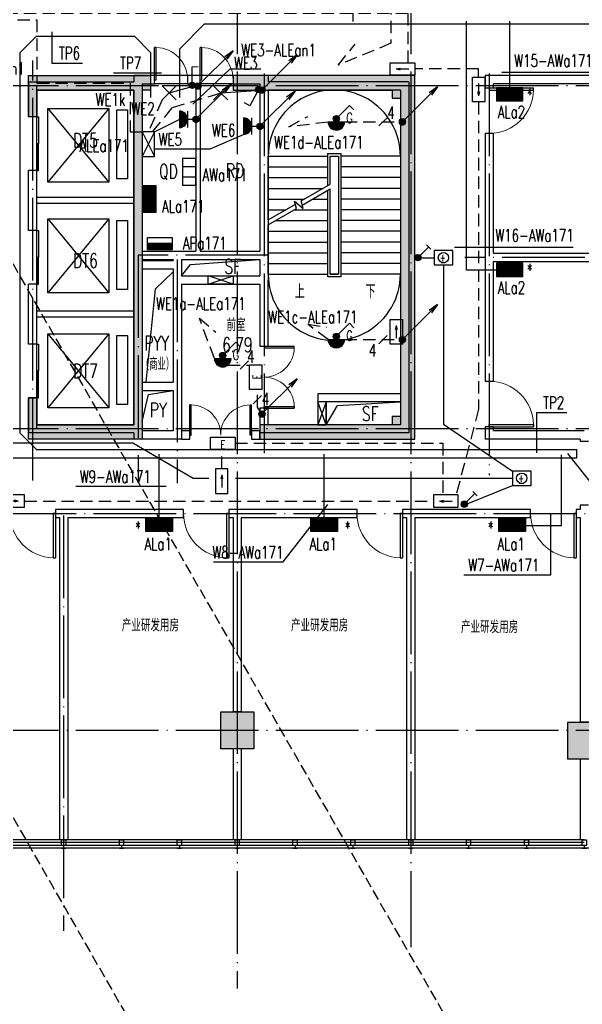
# Model space of a CAD drawing. Extents: x 1980812 to 2226895, y -554123 to 281606.
# Drawn here: x 2023102 to 2036719, y -189708 to -165875 of the extents above; entities that cross this region are included whole.
import ezdxf
from ezdxf.enums import TextEntityAlignment as Align

# ---------------------------------------------------------------- set-up
doc = ezdxf.new("R2010")
doc.units = 0
doc.header["$LTSCALE"] = 1000
doc.header["$MEASUREMENT"] = 0
for name, pattern in [('DASH', [0.35, 0.25, -0.1]), ('DOTE', [2.42, 2, -0.2, 0.02, -0.2]), ('DQXX', [4.5, 3, -1.5])]:
    doc.linetypes.add(name, pattern=pattern)
for name, color, linetype in [('$TD_AUDIT_GENERATED_(158)', 8, 'Continuous'), ('$TD_AUDIT_GENERATED_(1F3)', 7, 'Continuous'), ('$TD_AUDIT_GENERATED_(210)', 8, 'Continuous'), ('$TD_AUDIT_GENERATED_(2762)', 8, 'Continuous'), ('$TD_AUDIT_GENERATED_(276D)', 8, 'Continuous'), ('$TD_AUDIT_GENERATED_(356C)', 8, 'Continuous'), ('$TD_AUDIT_GENERATED_(FFA)', 8, 'Continuous'), ('1', 1, 'Continuous'), ('COLU', 8, 'Continuous'), ('COLU_HATCH', 8, 'Continuous'), ('CURTWALL', 8, 'Continuous'), ('DIM_SYMB', 8, 'Continuous'), ('dote', 8, 'DOTE'), ('DQ1', 1, 'Continuous'), ('DQ2', 2, 'Continuous'), ('DQ7', 7, 'Continuous'), ('DQK', 7, 'Continuous'), ('DQK1', 1, 'Continuous'), ('DQK7', 7, 'Continuous'), ('DQqj', 1, 'Continuous'), ('DQX', 2, 'DQXX'), ('PUB_TEXT', 8, 'Continuous'), ('STAIR', 8, 'Continuous'), ('WALL', 7, 'Continuous'), ('WINDOW', 8, 'Continuous')]:
    doc.layers.add(name, color=color, linetype=linetype)
doc.styles.add('_TCH_DIM', font='SIMPLEX', dxfattribs={"bigfont": 'GBCBIG'})
doc.styles.add('D8', font='txtw.shx', dxfattribs={"width": 0.7, "bigfont": 'hztxtw.shx'})
doc.styles.add('HZF', font='ROMANS2', dxfattribs={"width": 0.7, "bigfont": 'HZDF2'})
doc.styles.add('HZTXTW', font='txtw.shx', dxfattribs={"width": 0.6, "bigfont": 'hztxtw.shx'})

# ---------------------------------------------------------------- blocks, each defined once
blk = doc.blocks.new('$TD_AUDIT_GENERATED_(9F)')
at = {"layer": 'dote'}
for p, q in [((31700, 30469), (31700, -6248)), ((35900, 30469), (35900, -5250)), ((56413, 15600), (-8454, 15600)), ((54631, 11450), (37209, 11450)), ((56413, 7300), (-8454, 7300)), ((27500, 5200), (27500, -4850)), ((56413, 0), (-8454, 0)), ((56413, -2850), (-8454, -2850))]:
    blk.add_line(p, q, dxfattribs=at)
blk = doc.blocks.new('$DorLib2D$00000001')
for p, q in [((0.45, 0.975), (0.5, 0.975)), ((0.45, 0), (0.45, 0.975)), ((0.5, 0), (0.5, 0.975)), ((0.5, 0), (0.45, 0))]:
    blk.add_line(p, q)
at = {"lineweight": 13}
blk.add_arc((0.475, 0), 0.975, 91.4693, 180, dxfattribs=at)
blk = doc.blocks.new('A$C204647D6')
at = {"layer": 'CURTWALL'}
for p, q in [((27500, -25950), (23300, -25950)), ((31700, -25950), (27500, -25950)), ((35900, -25950), (31700, -25950)), ((40100, -25950), (35900, -25950)), ((27500, -26017), (23300, -26017)), ((27500, -26083), (23300, -26083)), ((27500, -26150), (23300, -26150)), ((31700, -26017), (27500, -26017)), ((31700, -26083), (27500, -26083)), ((31700, -26150), (27500, -26150)), ((35900, -26017), (31700, -26017)), ((35900, -26083), (31700, -26083)), ((35900, -26150), (31700, -26150)), ((40100, -26017), (35900, -26017)), ((40100, -26083), (35900, -26083)), ((40100, -26150), (35900, -26150))]:
    blk.add_line(p, q, dxfattribs=at)
at = {"layer": 'dote'}
for p, q in [((34500, -2100), (34500, -6145)), ((37800, -7400), (37800, -17120)), ((-5658, -18050), (41673, -18050))]:
    blk.add_line(p, q, dxfattribs=at)
at = {"layer": 'WALL'}
for p, q in [((37700, -7450), (37700, -7750)), ((46100, -7450), (37700, -7450)), ((37700, -7750), (37900, -7750)), ((37900, -7750), (37900, -7650)), ((46100, -7650), (37900, -7650)), ((37900, -8850), (37700, -8850)), ((37700, -8850), (37700, -11850)), ((37900, -11750), (37900, -8850)), ((37700, -11850), (37700, -14850)), ((37900, -11750), (48600, -11750)), ((37900, -11950), (48500, -11950)), ((37900, -14850), (37900, -11950)), ((37700, -14850), (37900, -14850)), ((37900, -15950), (37700, -15950)), ((37700, -15950), (37700, -16250)), ((37900, -16050), (37900, -15950)), ((40100, -16050), (37900, -16050)), ((40000, -16250), (37700, -16250)), ((40000, -16250), (40000, -16300)), ((40000, -16300), (40200, -16300)), ((40200, -17850), (40000, -17850)), ((40000, -17850), (40000, -17950)), ((27500, -17950), (27300, -17950)), ((27300, -17950), (27300, -18150)), ((30400, -17950), (27500, -17950)), ((30400, -18150), (30400, -17950)), ((31700, -17950), (31500, -17950)), ((31500, -17950), (31500, -18150)), ((34600, -17950), (31700, -17950)), ((34600, -18150), (34600, -17950)), ((35900, -17950), (35700, -17950)), ((35700, -17950), (35700, -18150)), ((38800, -17950), (35900, -17950)), ((38800, -18150), (38800, -17950)), ((40000, -17950), (39900, -17950)), ((39900, -17950), (39900, -18150)), ((27300, -18150), (27400, -18150)), ((27400, -18150), (27400, -25950)), ((27600, -18150), (27600, -25950)), ((27600, -18150), (30400, -18150)), ((31500, -18150), (31600, -18150)), ((31600, -18150), (31600, -22850)), ((31800, -18150), (31800, -22850)), ((31800, -18150), (34600, -18150)), ((35700, -18150), (35800, -18150)), ((35800, -18150), (35800, -25950)), ((36000, -18150), (38800, -18150)), ((36000, -18150), (36000, -25950)), ((39900, -18150), (40000, -18150)), ((40000, -18150), (40000, -23100)), ((31800, -22850), (31600, -22850)), ((40200, -23100), (40000, -23100)), ((31600, -23750), (31600, -25950)), ((31800, -23750), (31600, -23750)), ((31800, -23750), (31800, -25950)), ((40000, -24000), (40000, -25950)), ((40200, -24000), (40000, -24000))]:
    blk.add_line(p, q, dxfattribs=at)
at = {"layer": 'WINDOW'}
for p, xscale, yscale, zscale, rotation in [((37800, -8300), 1100, -1100, 1100, 90.00000000032266), ((37800, -15400), -1100, -1100, -1100, 90), ((26750, -18050), -1100, 1100, -1100, 180), ((30950, -18050), -1100, 1100, -1100, 180), ((35150, -18050), -1100, 1100, -1100, 180), ((39350, -18050), -1100, 1100, -1100, 180)]:
    blk.add_blockref('$DorLib2D$00000001', p, dxfattribs=dict(at, xscale=xscale, yscale=yscale, zscale=zscale, rotation=rotation))
blk = doc.blocks.new('A$C63E13691')
at = {"layer": 'WALL'}
for p, q in [((0, -650), (0, 100)), ((0, 100), (200, 100)), ((200, -650), (200, 100)), ((0, -650), (200, -650)), ((0, -3400), (0, -1950)), ((0, -1950), (200, -1950)), ((200, -3400), (200, -1950)), ((0, -3400), (200, -3400)), ((0, -6150), (0, -4700)), ((0, -4700), (200, -4700)), ((200, -6150), (200, -4700)), ((0, -6150), (200, -6150)), ((0, -8200), (0, -7450)), ((0, -7450), (200, -7450)), ((200, -8200), (200, -7450)), ((0, -8200), (200, -8200))]:
    blk.add_line(p, q, dxfattribs=at)
at = {"layer": 'WINDOW'}
for p, q in [((0, -1950), (0, -650)), ((0, -4700), (0, -3400)), ((0, -7450), (0, -6150))]:
    blk.add_line(p, q, dxfattribs=at)
for points in [[(-41, -1300), (0, -1300), (0, -650), (-41, -650)], [(-41, -1300), (0, -1300), (0, -1950), (-41, -1950)], [(-41, -4050), (0, -4050), (0, -3400), (-41, -3400)], [(-41, -4050), (0, -4050), (0, -4700), (-41, -4700)], [(-41, -6800), (0, -6800), (0, -6150), (-41, -6150)], [(-41, -6800), (0, -6800), (0, -7450), (-41, -7450)]]:
    blk.add_lwpolyline(points, close=True, dxfattribs=at)
blk = doc.blocks.new('A$C1FE24B19')
at = {"layer": '$TD_AUDIT_GENERATED_(1F3)', "style": 'D8', "width": 0.7}
for p in [(29600, -20754), (33695, -20754), (37809, -20796)]:
    blk.add_text('\\M+5B2FA\\M+5D2B5\\M+5D1D0\\M+5B7A2\\M+5D3C3\\M+5B7BF', height=300, rotation=0.0006, dxfattribs=at).set_placement(p, align=Align.MIDDLE_CENTER)
blk = doc.blocks.new('$TD_AUDIT_GENERATED_(2768)')
at = {"layer": '$TD_AUDIT_GENERATED_(276D)'}
blk.add_line((115028288, 22648046), (115028222, 22648046), dxfattribs=at)
for points in [[(115028222, 22648096), (115028225, 22648096), (115028225, 22647996), (115028222, 22647996)], [(115028288, 22648096), (115028422, 22648096), (115028422, 22647996), (115028288, 22647996)]]:
    blk.add_lwpolyline(points, close=True, dxfattribs=at)
blk = doc.blocks.new('$TD_AUDIT_GENERATED_(27E6)')
at = {"layer": 'WINDOW', "rotation": 90}
for p in [(22675546, -115054372), (22676946, -115054372), (22678346, -115054372), (22679746, -115054372), (22681146, -115054372), (22682546, -115054372), (22683946, -115054372), (22685346, -115054372), (22686746, -115054372), (22688146, -115054372)]:
    blk.add_blockref('$TD_AUDIT_GENERATED_(2768)', p, dxfattribs=at)
blk = doc.blocks.new('$TD_AUDIT_GENERATED_(3B77)')
at = {"layer": 'COLU_HATCH'}
h = blk.add_hatch(color=256, dxfattribs=at)
h.dxf.hatch_style = 1
h.paths.add_polyline_path([(26650, 15850), (26650, 14850), (26850, 14850), (26850, 15500), (29600, 15500), (29600, 15850)])
h = blk.add_hatch(color=256, dxfattribs=at)
h.dxf.hatch_style = 1
h.paths.add_polyline_path([(31600, 15500), (35450, 15500), (35450, 15300), (35650, 15300), (35650, 7600), (35450, 7600), (35450, 7400), (32250, 7400), (32250, 7050), (36000, 7050), (36000, 15850), (31600, 15850)])
h = blk.add_hatch(color=256, dxfattribs=at)
h.dxf.hatch_style = 1
h.paths.add_polyline_path([(29400, 15500), (29400, 7400), (29200, 7400), (29200, 15500)])
h = blk.add_hatch(color=256, dxfattribs=at)
h.dxf.hatch_style = 1
h.paths.add_polyline_path([(26650, 8050), (26850, 8050), (26850, 7400), (29400, 7400), (29400, 7050), (26650, 7050)])
h = blk.add_hatch(color=256, dxfattribs=at)
h.dxf.hatch_style = 1
h.paths.add_polyline_path([(31300, 450), (32100, 450), (32100, -450), (31300, -450)])
h = blk.add_hatch(color=256, dxfattribs=at)
h.dxf.hatch_style = 1
h.paths.add_polyline_path([(39700, 200), (40500, 200), (40500, -700), (39700, -700)])
at = {"layer": 'COLU'}
blk.add_line((35450, 15500), (35450, 15300), dxfattribs=at)
for points in [[(29600, 15850), (29600, 15500), (29400, 15500), (29400, 7400), (29400, 7400), (29400, 7050), (26650, 7050), (26650, 8050), (26850, 8050), (26850, 7400), (29200, 7400), (29200, 15500), (26850, 15500), (26850, 14850), (26650, 14850), (26650, 15850)], [(31600, 15500), (35450, 15500), (35450, 15300), (35650, 15300), (35650, 7600), (35450, 7600), (35450, 7400), (32250, 7400), (32250, 7050), (36000, 7050), (36000, 15850), (31600, 15850)], [(31300, 450), (32100, 450), (32100, -450), (31300, -450)], [(39700, 200), (40500, 200), (40500, -700), (39700, -700)]]:
    blk.add_lwpolyline(points, close=True, dxfattribs=at)
blk = doc.blocks.new('$DorLib2D$00000002')
for p, q in [((-0.5, 0), (-0.5, 0.4875)), ((-0.475, 0.4875), (-0.5, 0.4875)), ((-0.475, 0), (-0.475, 0.4875)), ((0.475, 0), (0.475, 0.4875)), ((0.475, 0.4875), (0.5, 0.4875)), ((0.5, 0), (0.5, 0.4875)), ((-0.5, 0), (-0.475, 0)), ((0.5, 0), (0.475, 0))]:
    blk.add_line(p, q)
at = {"lineweight": 13}
for centre, start, end in [((-0.4875, 0), 0, 88.53072), ((0.4875, 0), 91.46928, 180)]:
    blk.add_arc(centre, 0.4875, start, end, dxfattribs=at)
blk = doc.blocks.new('dd')
at = {"layer": 'DQK1', "color": 1}
for p, q in [((-200, 100), (200, 100)), ((-200, 92), (200, 92)), ((-196, 62), (196, 62)), ((-188, 32), (188, 32)), ((-174, 2), (174, 2)), ((-154, -28), (154, -28)), ((-122, -58), (122, -58)), ((-68, -88), (68, -88))]:
    blk.add_line(p, q, dxfattribs=at)
blk.add_arc((0, 100), 200, 180, 0, dxfattribs=at)
blk = doc.blocks.new('*X249')
at = {"color": 0}
for p, q in [((5320, 4140), (5510, 4140)), ((5335, 4170), (5495, 4170)), ((5371, 4200), (5459, 4200)), ((5315, 4110), (5515, 4110)), ((5320, 4080), (5510, 4080)), ((5335, 4050), (5495, 4050)), ((5372, 4020), (5459, 4020))]:
    blk.add_line(p, q, dxfattribs=at)
blk = doc.blocks.new('kg')
at = {"layer": 'DQK1'}
for p, q in [((53, 53), (318, 318)), ((318, 318), (424, 212))]:
    blk.add_line(p, q, dxfattribs=at)
blk.add_circle((0, 0), 75, dxfattribs=at)
at = {"layer": 'DQK1', "xscale": 0.75, "yscale": 0.75, "zscale": 0.75}
blk.add_blockref('*X249', (-4061, -3083), dxfattribs=at)
at = {"layer": 'DQK7', "style": 'D8', "width": 0.7}
blk.add_text('G', height=250, dxfattribs=at).set_placement((241, -107))
blk = doc.blocks.new('*X251')
at = {"color": 0}
for p, q in [((126, 2940), (274, 2940)), ((128, 2970), (272, 2970)), ((137, 2910), (263, 2910)), ((144, 3000), (256, 3000)), ((173, 2880), (227, 2880))]:
    blk.add_line(p, q, dxfattribs=at)
blk = doc.blocks.new('j')
at = {"layer": '1', "color": 7}
blk.add_line((850, 850), (850, 850), dxfattribs=at)
blk.add_line((850, 850), (850, 850), dxfattribs=at)
blk.add_line((850, 850), (850, 850), dxfattribs=at)
blk.add_line((850, 850), (850, 850), dxfattribs=at)
blk.add_line((850, 850), (850, 850), dxfattribs=at)
blk.add_line((850, 850), (850, 850), dxfattribs=at)
blk.add_line((850, 850), (850, 850), dxfattribs=at)
blk.add_line((850, 850), (850, 850), dxfattribs=at)
blk.add_line((850, 850), (850, 850), dxfattribs=at)
blk.add_line((850, 850), (850, 850), dxfattribs=at)
blk.add_line((850, 850), (850, 850), dxfattribs=at)
blk.add_line((850, 850), (850, 850), dxfattribs=at)
blk.add_line((850, 850), (850, 850), dxfattribs=at)
blk.add_line((850, 850), (850, 850), dxfattribs=at)
blk.add_line((850, 850), (850, 850), dxfattribs=at)
blk.add_line((850, 850), (850, 850), dxfattribs=at)
blk.add_line((850, 850), (850, 850), dxfattribs=at)
blk.add_line((850, 850), (850, 850), dxfattribs=at)
at = {"layer": 'DQK1'}
blk.add_circle((0, 0), 75, dxfattribs=at)
at = {"layer": 'DQK7'}
for p, q in [((0, 0), (850, 850)), ((850, 850), (647, 703)), ((850, 850), (703, 647))]:
    blk.add_line(p, q, dxfattribs=at)
at = {"layer": 'DQK1'}
blk.add_blockref('*X251', (-200, -2950), dxfattribs=at)
blk = doc.blocks.new('P')
at = {"layer": 'DQK7'}
blk.add_line((-100, -100), (100, 100), dxfattribs=at)
blk = doc.blocks.new('4')
at = {"layer": 'DQK7', "linetype": 'ByBlock', "style": 'D8', "width": 0.7}
blk.add_text('4', height=300, dxfattribs=at).set_placement((-100, -193))
blk = doc.blocks.new('dyz')
at = {"layer": 'DQK1'}
for p, q in [((-300, 0), (300, 0)), ((-300, -300), (-300, 0)), ((300, 0), (300, -300)), ((300, -300), (-300, -300))]:
    blk.add_line(p, q, dxfattribs=at)
at = {"layer": 'DQK7'}
for q in [(-58, -127), (-58, -127), (150, -150), (-58, -173), (-58, -173)]:
    blk.add_line((-150, -150), q, dxfattribs=at)
blk = doc.blocks.new('dyk')
at = {"layer": 'DQK1'}
for p, q in [((-300, 150), (300, 150)), ((-300, -150), (-300, 150)), ((300, 150), (300, -150)), ((300, -150), (-300, -150))]:
    blk.add_line(p, q, dxfattribs=at)
at = {"layer": 'DQK7', "style": 'D8', "width": 0.7}
blk.add_text('E', height=200, dxfattribs=at).set_placement((5, -31), align=Align.MIDDLE_CENTER)
blk = doc.blocks.new('DQZ')
at = {"layer": 'DQK1'}
for q in [(-170, 170), (-170, -170), (170, 170), (170, -170)]:
    blk.add_line((0, 0), q, dxfattribs=at)
at = {"layer": 'DQK1', "ltscale": 0.08}
blk.add_line((-170, -170), (170, -170), dxfattribs=at)
blk = doc.blocks.new('*X257')
at = {"color": 0}
for p, q in [((5320, 4140), (5510, 4140)), ((5335, 4170), (5495, 4170)), ((5371, 4200), (5459, 4200)), ((5315, 4110), (5515, 4110)), ((5320, 4080), (5510, 4080)), ((5335, 4050), (5495, 4050)), ((5372, 4020), (5459, 4020))]:
    blk.add_line(p, q, dxfattribs=at)
blk = doc.blocks.new('k1')
at = {"layer": 'DQK1'}
for p, q in [((53, 53), (318, 318)), ((318, 318), (424, 212))]:
    blk.add_line(p, q, dxfattribs=at)
blk.add_circle((0, 0), 75, dxfattribs=at)
at = {"layer": 'DQK1', "xscale": 0.75, "yscale": 0.75, "zscale": 0.75}
blk.add_blockref('*X257', (-4061, -3083), dxfattribs=at)
blk = doc.blocks.new('*X245')
at = {"color": 0}
for p, q in [((8700, 8370), (9500, 8370)), ((8700, 8340), (9500, 8340)), ((8700, 8310), (9500, 8310)), ((8700, 8280), (9500, 8280)), ((8700, 8250), (9500, 8250)), ((8700, 8220), (9500, 8220)), ((8700, 8190), (9500, 8190)), ((8700, 8160), (9500, 8160)), ((8700, 8130), (9500, 8130)), ((8700, 8100), (9500, 8100)), ((8700, 8070), (9500, 8070)), ((8700, 8040), (9500, 8040)), ((8700, 8010), (9500, 8010))]:
    blk.add_line(p, q, dxfattribs=at)
blk = doc.blocks.new('XM')
at = {"layer": '1'}
for p, q in [((320, 168), (-320, 168)), ((-320, 168), (-320, -152)), ((320, -152), (320, 168)), ((-320, -152), (320, -152))]:
    blk.add_line(p, q, dxfattribs=at)
at = {"layer": '1', "xscale": 0.8, "yscale": 0.8, "zscale": 0.8}
blk.add_blockref('*X245', (-7280, -6552), dxfattribs=at)
blk = doc.blocks.new('xl')
at = {"layer": 'DQK1'}
h = blk.add_hatch(dxfattribs=at)
h.set_pattern_fill('LINE', color=1, scale=8, style=0)
h.set_pattern_definition([(0, (-712.643, -443.37), (0, 25.4), [])])
h.paths.add_polyline_path([(300, -150), (300, 0), (-300, 0), (-300, -150)])
at = {"layer": 'DQK1', "color": 1}
for p, q in [((-300, 150), (300, 150)), ((-300, -150), (-300, 150)), ((300, 0), (-300, 0)), ((300, 150), (300, -150)), ((300, -150), (-300, -150))]:
    blk.add_line(p, q, dxfattribs=at)
blk = doc.blocks.new('xmj')
at = {"layer": 'DQK1', "color": 1}
for p, q in [((-300, 150), (300, -150)), ((-300, -150), (300, 150)), ((300, 150), (-300, 150)), ((-300, 150), (-300, -150)), ((300, -150), (300, 150)), ((-300, -150), (300, -150))]:
    blk.add_line(p, q, dxfattribs=at)
blk = doc.blocks.new('XDB')
at = {"layer": 'DQK1'}
for p, q in [((-320, 160), (-320, -160)), ((320, 160), (-320, 160)), ((-120, 160), (-120, -160)), ((120, -160), (120, 160)), ((320, -160), (320, 160)), ((-320, -160), (320, -160))]:
    blk.add_line(p, q, dxfattribs=at)
blk = doc.blocks.new('FP')
at = {"layer": 'DQK1'}
for p, q in [((-225, 175), (-225, -175)), ((225, 175), (-225, 175)), ((225, -175), (225, 175)), ((-225, -175), (225, -175))]:
    blk.add_line(p, q, dxfattribs=at)
blk.add_circle((0, 0), 125, dxfattribs=at)
at = {"layer": 'DQK7', "style": 'D8', "width": 0.7}
for s, p in [('+', (-83, -89)), ('-', (-80, -202))]:
    blk.add_text(s, height=180, dxfattribs=at).set_placement(p)
blk = doc.blocks.new('*X263')
at = {"color": 0, "linetype": 'Continuous'}
for p, q in [((28109, 10830), (28307, 10830)), ((28118, 10860), (28297, 10860)), ((28141, 10890), (28274, 10890)), ((28109, 10800), (28307, 10800)), ((28119, 10770), (28297, 10770)), ((28142, 10740), (28273, 10740))]:
    blk.add_line(p, q, dxfattribs=at)
blk = doc.blocks.new('KTA')
at = {"layer": 'DQK1'}
for p, q in [((53, 53), (256, 256)), ((203, 309), (309, 203))]:
    blk.add_line(p, q, dxfattribs=at)
blk.add_circle((0, 0), 75, dxfattribs=at)
at = {"layer": 'DQK1', "xscale": 0.75, "yscale": 0.75, "zscale": 0.75, "rotation": 180}
blk.add_blockref('*X263', (21156, 8112), dxfattribs=at)
blk = doc.blocks.new('z1d')
at = {"layer": 'DQK1'}
for p, q in [((0, -200), (0, 0)), ((-200, -200), (200, -200)), ((-62, -210), (62, -210)), ((-200, -390), (200, -390)), ((-200, -400), (200, -400)), ((-196, -360), (196, -360)), ((-187, -330), (187, -330)), ((-173, -300), (173, -300)), ((-152, -270), (152, -270)), ((-120, -240), (120, -240))]:
    blk.add_line(p, q, dxfattribs=at)
blk.add_arc((0, -400), 200, 0, 180, dxfattribs=at)

msp = doc.modelspace()

# ---------------------------------------------------------------- linework, layer by layer
at = {"layer": '$TD_AUDIT_GENERATED_(158)'}
for p, q in [((2025866.5, -170177.9), (2023516.5, -170177.9)), ((2025866.5, -170327.9), (2023516.5, -170327.9)), ((2025866.5, -172927.9), (2023516.5, -172927.9)), ((2025866.5, -173077.9), (2023516.5, -173077.9))]:
    msp.add_line(p, q, dxfattribs=at)
at = {"layer": '$TD_AUDIT_GENERATED_(210)'}
for p, q in [((2027666.5, -172277.9), (2028266.5, -172077.9)), ((2028266.5, -172277.9), (2027666.5, -172077.9))]:
    msp.add_line(p, q, dxfattribs=at)
for points in [[(2027016.5, -172077.9), (2027237.4, -171801), (2028916.5, -171677.9)], [(2026166.5, -174652.9), (2026386.2, -172391.7), (2026816.5, -171977.9)], [(2026066.5, -175602.9), (2026218, -174949.3), (2026816.5, -174852.9)], [(2030516.5, -175677.9), (2030790.5, -175212.3), (2032316.5, -175127.9)]]:
    msp.add_lwpolyline(points, dxfattribs=at)
msp.add_lwpolyline([(2027666.5, -172077.9), (2028266.5, -172077.9), (2028266.5, -172277.9), (2027666.5, -172277.9)], close=True, dxfattribs=at)
at = {"layer": 'DIM_SYMB', "linetype": 'DASH'}
for p, q in [((2020316.5, -167227.9), (2035540.7, -193718)), ((2017716.5, -176077.9), (2032940.7, -202618))]:
    msp.add_line(p, q, dxfattribs=at)
at = {"layer": 'DIM_SYMB'}
for p, q in [((2030516.5, -175677.9), (2030316.5, -175127.9)), ((2030516.5, -175127.9), (2030316.5, -175677.9))]:
    msp.add_line(p, q, dxfattribs=at)
for points in [[(2031566.5, -172167.9, 0, 0, 0), (2031566.5, -168577.9, 0, 0, 0), (2029866.5, -168577.9, 0, 0, 0), (2029866.5, -169917.9, 80, 0, 0), (2029866.5, -170217.9, 0, 0, 0)], [(2029866.5, -172167.9, 0, 0, 0), (2029866.5, -170777.9, 80, 0, 0), (2029866.5, -170477.9, 0, 0, 0)]]:
    msp.add_lwpolyline(points, format="xyseb", dxfattribs=at)
msp.add_lwpolyline([(2030516.5, -175677.9), (2030516.5, -175127.9), (2030316.5, -175127.9), (2030316.5, -175677.9)], close=True, dxfattribs=at)
at = {"layer": 'dote'}
for p, q in [((2023416.5, -177029.5), (2023416.5, -166862.5)), ((2029016.5, -167177.9), (2029016.5, -176363.7)), ((2025966.5, -171577.9), (2025966.5, -177093)), ((2029116.5, -171577.9), (2025966.5, -171577.9)), ((2026916.5, -171677.9), (2026916.5, -177093))]:
    msp.add_line(p, q, dxfattribs=at)
at = {"layer": 'DQ2'}
for p, q in [((2034962.1, -167521.6), (2034962.1, -165907.9)), ((2026716.5, -167647.6), (2027219, -167507.1)), ((2027355.1, -167457.9), (2027416.5, -167477.9)), ((2027965.8, -167647.6), (2028814.7, -167587.7)), ((2026366.5, -168587.4), (2026976.5, -168286.9)), ((2032816.2, -171635.5), (2033134.4, -171635.5)), ((2026479, -177943.1), (2026479, -176390.6)), ((2030472.2, -177943.1), (2030472.2, -176390.6))]:
    msp.add_line(p, q, dxfattribs=at)
for points in [[(2034642.1, -171939.6), (2033917.8, -171939.6), (2033917.8, -165907)], [(2026366.5, -169004.3), (2027711.7, -169004.3), (2028516.5, -168653.9)], [(2033359.4, -171810.5), (2033359.4, -175664.8), (2035028, -176801.3)], [(2021203.2, -174708.3), (2021203.2, -176120.9), (2025844.4, -176120.9), (2027302.7, -176976.3), (2027682, -176976.3)], [(2035341.1, -178119.1), (2036213, -178119.1), (2036213, -176407.5)], [(2037088, -178056.2), (2037088, -177282.5), (2036367, -176373.5)], [(2028325.8, -176976.3), (2035028, -176976.3)], [(2033929.3, -177590.6), (2035028, -177151.3)]]:
    msp.add_lwpolyline(points, dxfattribs=at)
at = {"layer": 'DQ7'}
for p, q in [((2023890.7, -166931.7), (2023890.7, -166165.4)), ((2024625.9, -166931.7), (2023890.7, -166931.7)), ((2026533.2, -167169), (2025371.2, -167169)), ((2028191.9, -167075.7), (2027291.2, -167919)), ((2028938.4, -167075.7), (2028191.9, -167075.7)), ((2034772.2, -167145.5), (2036955.4, -167145.5)), ((2033629.4, -171377.3), (2036496.6, -171377.3)), ((2036345.8, -175390.5), (2035610.5, -175390.5)), ((2035610.5, -175390.5), (2035610.5, -176359.4)), ((2024457.2, -177169), (2026644.2, -177169)), ((2029481.9, -179001.1), (2030558, -177609)), ((2035960, -179310.9), (2035960, -177827.9)), ((2027789.1, -179001.1), (2029481.9, -179001.1)), ((2033853.3, -179310.9), (2035960, -179310.9))]:
    msp.add_line(p, q, dxfattribs=at)
at = {"layer": 'DQqj', "ltscale": 0.15}
for p, q in [((2027576.9, -165977.9), (2026976.9, -166577.9)), ((2027576.9, -165977.9), (2040811.5, -165977.9)), ((2023105.5, -166677.9), (2023505.5, -166277.9)), ((2023505.5, -166277.9), (2025876.9, -166277.9)), ((2025876.9, -166277.9), (2026276.9, -166677.9)), ((2026976.9, -167755.5), (2026976.9, -166577.9)), ((2023105.5, -166677.9), (2023105.5, -175877.9)), ((2026276.9, -167755.5), (2026276.9, -166677.9)), ((2023505.5, -176277.9), (2023105.5, -175877.9)), ((2023505.5, -176277.9), (2036582.5, -176277.9)), ((2036582.5, -176477.9), (2036582.5, -176277.9)), ((2020689.4, -176477.9), (2036582.5, -176477.9))]:
    msp.add_line(p, q, dxfattribs=at)
at = {"layer": 'DQX', "ltscale": 0.1}
for p, q in [((2030966.5, -168347.9), (2032366.5, -168347.9)), ((2030964.9, -173617.9), (2032366.5, -173617.9)), ((2028139, -174236), (2028666.5, -174236)), ((2027991, -176745.3), (2027991, -176277.9)), ((2023216.5, -177527.9), (2033116.5, -177527.9))]:
    msp.add_line(p, q, dxfattribs=at)
for points in [[(2031283.1, -162302.9), (2032086.3, -162302.9), (2032086.3, -166446.6), (2030808.1, -166977.9), (2031217.9, -166470.6)], [(2032503.8, -166918.7), (2032503.8, -165721.6), (2021245.2, -165721.6)], [(2021245.2, -165877.9), (2023520, -165877.9), (2023520, -167411.3), (2025774.5, -167411.3), (2025774.5, -168587.4), (2026066.5, -168587.4)], [(2034209.7, -167271.6), (2034209.7, -167068.7), (2032667.2, -167068.7)], [(2026320, -168587.4), (2026803.6, -167999.3), (2027965.8, -167647.6)], [(2026546.8, -167817.3), (2026216.5, -168587.4)], [(2034209.7, -167871.6), (2034209.7, -175303.8), (2033666.5, -177371.6)], [(2030566.7, -168356), (2029613.9, -168467.4), (2030075.9, -168218)], [(2027816.5, -174077.9), (2027451.2, -173103.1), (2027852.1, -173440)], [(2030564.9, -173617.9), (2030074.8, -173248.1), (2030527.8, -173319.1)], [(2028966.5, -175417.6), (2028856.3, -175255.2), (2028856.3, -174827.9)], [(2028316.5, -176127.9), (2033342.2, -176127.9), (2033342.2, -177377.9)]]:
    msp.add_lwpolyline(points, dxfattribs=at)
at = {"layer": 'STAIR'}
for p, q in [((2029116.5, -170723.2), (2029116.5, -169177.9)), ((2029116.5, -169177.9), (2030556.5, -169177.9)), ((2030556.5, -169891.8), (2030556.5, -169117.9)), ((2030556.5, -169117.9), (2030876.5, -169117.9)), ((2030616.5, -169857.2), (2030616.5, -169177.9)), ((2030616.5, -169857.2), (2030616.5, -169177.9)), ((2030616.5, -169177.9), (2030816.5, -169177.9)), ((2030816.5, -169177.9), (2030816.5, -172037.9)), ((2030816.5, -169177.9), (2030816.5, -172037.9)), ((2030876.5, -169117.9), (2030876.5, -172097.9)), ((2032316.5, -169177.9), (2030876.5, -169177.9)), ((2032316.5, -169177.9), (2032316.5, -172037.9)), ((2029116.5, -169437.9), (2030556.5, -169437.9)), ((2032316.5, -169437.9), (2030876.5, -169437.9)), ((2029116.5, -169697.9), (2030556.5, -169697.9)), ((2029913.6, -170263), (2030616.5, -169857.2)), ((2032316.5, -169697.9), (2030876.5, -169697.9)), ((2029116.5, -169957.9), (2030442, -169957.9)), ((2029940.4, -170363), (2030616.5, -169972.6)), ((2030556.5, -172097.9), (2030556.5, -170007.3)), ((2030616.5, -172037.9), (2030616.5, -169972.6)), ((2030616.5, -172037.9), (2030616.5, -169972.6)), ((2032316.5, -169957.9), (2030876.5, -169957.9)), ((2029116.5, -170217.9), (2029991.7, -170217.9)), ((2029116.5, -170723.2), (2029775.3, -170342.8)), ((2029802.1, -170442.8), (2029755.9, -170270.5)), ((2029755.9, -170270.5), (2029962, -170443.4)), ((2029962, -170443.4), (2029913.6, -170263)), ((2030191.7, -170217.9), (2030556.5, -170217.9)), ((2032316.5, -170217.9), (2030876.5, -170217.9)), ((2029116.5, -170838.7), (2029802.1, -170442.8)), ((2029116.5, -170477.9), (2029541.4, -170477.9)), ((2029741.4, -170477.9), (2030556.5, -170477.9)), ((2032316.5, -170477.9), (2030876.5, -170477.9)), ((2029116.5, -172037.9), (2029116.5, -170838.7)), ((2029291, -170737.9), (2030556.5, -170737.9)), ((2032316.5, -170737.9), (2030876.5, -170737.9)), ((2029116.5, -170997.9), (2030556.5, -170997.9)), ((2032316.5, -170997.9), (2030876.5, -170997.9)), ((2029116.5, -171257.9), (2030556.5, -171257.9)), ((2032316.5, -171257.9), (2030876.5, -171257.9)), ((2029116.5, -171517.9), (2030556.5, -171517.9)), ((2032316.5, -171517.9), (2030876.5, -171517.9)), ((2029116.5, -171777.9), (2030556.5, -171777.9)), ((2032316.5, -171777.9), (2030876.5, -171777.9)), ((2029116.5, -172037.9), (2030556.5, -172037.9)), ((2030616.5, -172037.9), (2030616.5, -172037.9)), ((2030816.5, -172037.9), (2030616.5, -172037.9)), ((2030616.5, -172037.9), (2030816.5, -172037.9)), ((2032316.5, -172037.9), (2030876.5, -172037.9)), ((2030876.5, -172097.9), (2030556.5, -172097.9))]:
    msp.add_line(p, q, dxfattribs=at)
for centre, start, end in [((2030716.5, -169178.2), 359.99994, 180), ((2030716.5, -172037.9), 180, 0.00006)]:
    msp.add_arc(centre, 1600, start, end, dxfattribs=at)
at = {"layer": 'WALL'}
for p, q in [((2026366.5, -167227.9), (2025866.5, -167227.9)), ((2025866.5, -167227.9), (2025866.5, -167377.9)), ((2026366.5, -167427.9), (2026366.5, -167227.9)), ((2027416.5, -167227.9), (2027166.5, -167227.9)), ((2027166.5, -167227.9), (2027166.5, -167427.9)), ((2027466.5, -167227.9), (2027416.5, -167227.9)), ((2027466.5, -167427.9), (2027466.5, -167227.9)), ((2029116.5, -167227.9), (2028266.5, -167227.9)), ((2028266.5, -167227.9), (2028266.5, -167427.9)), ((2029116.5, -167227.9), (2029116.5, -167377.9)), ((2023316.5, -167377.9), (2023316.5, -168227.9)), ((2023316.5, -167377.9), (2025866.5, -167377.9)), ((2026066.5, -167427.9), (2026366.5, -167427.9)), ((2026066.5, -167427.9), (2026066.5, -167477.9)), ((2026066.5, -167477.9), (2026066.5, -171477.9)), ((2027166.5, -167427.9), (2027366.5, -167427.9)), ((2027366.5, -167427.9), (2027366.5, -171477.9)), ((2027466.5, -167427.9), (2027466.5, -171477.9)), ((2028266.5, -167427.9), (2028916.5, -167427.9)), ((2028916.5, -167427.9), (2028916.5, -167477.9)), ((2028916.5, -167477.9), (2028916.5, -171477.9)), ((2032516.5, -167377.9), (2029116.5, -167377.9)), ((2032516.5, -167377.9), (2032516.5, -175027.9)), ((2023516.5, -167577.9), (2023516.5, -168227.9)), ((2023516.5, -167577.9), (2025866.5, -167577.9)), ((2025866.5, -167577.9), (2025866.5, -171577.9)), ((2032316.5, -167577.9), (2029116.5, -167577.9)), ((2029116.5, -167577.9), (2029116.5, -171577.9)), ((2032316.5, -167577.9), (2032316.5, -174927.9)), ((2023516.5, -168227.9), (2023316.5, -168227.9)), ((2025866.5, -171577.9), (2025866.5, -171802.9)), ((2026066.5, -171477.9), (2026916.5, -171477.9)), ((2026916.5, -171477.9), (2027366.5, -171477.9)), ((2027466.5, -171477.9), (2028916.5, -171477.9)), ((2029116.5, -171577.9), (2029116.5, -172177.9)), ((2025866.5, -171802.9), (2025866.5, -174752.9)), ((2026066.5, -171677.9), (2026816.5, -171677.9)), ((2026066.5, -171677.9), (2026066.5, -171702.9)), ((2026066.5, -171702.9), (2026816.5, -171702.9)), ((2026816.5, -171677.9), (2026816.5, -171702.9)), ((2027016.5, -171677.9), (2027016.5, -171802.9)), ((2027016.5, -171677.9), (2027416.5, -171677.9)), ((2027016.5, -171802.9), (2027016.5, -172077.9)), ((2027416.5, -171677.9), (2028916.5, -171677.9)), ((2028916.5, -171677.9), (2028916.5, -172077.9)), ((2026066.5, -171902.9), (2026816.5, -171902.9)), ((2026066.5, -171902.9), (2026066.5, -174652.9)), ((2026816.5, -171902.9), (2026816.5, -172177.9)), ((2026816.5, -172177.9), (2026816.5, -174652.9)), ((2027016.5, -172077.9), (2028916.5, -172077.9)), ((2027016.5, -172277.9), (2028916.5, -172277.9)), ((2027016.5, -172277.9), (2027016.5, -174752.9)), ((2028916.5, -172277.9), (2028916.5, -173777.9)), ((2029116.5, -173777.9), (2029116.5, -172177.9)), ((2028916.5, -173777.9), (2029116.5, -173777.9)), ((2026066.5, -174652.9), (2026816.5, -174652.9)), ((2025866.5, -174752.9), (2025866.5, -175677.9)), ((2026066.5, -174852.9), (2026816.5, -174852.9)), ((2026066.5, -174852.9), (2026066.5, -175777.9)), ((2026816.5, -174852.9), (2026816.5, -175827.9)), ((2027016.5, -174752.9), (2027016.5, -176027.9)), ((2032316.5, -174927.9), (2030316.5, -174927.9)), ((2030316.5, -174927.9), (2030316.5, -175677.9)), ((2023316.5, -175027.9), (2023316.5, -175877.9)), ((2023516.5, -175027.9), (2023316.5, -175027.9)), ((2023516.5, -175027.9), (2023516.5, -175677.9)), ((2032316.5, -175127.9), (2030516.5, -175127.9)), ((2030516.5, -175127.9), (2030516.5, -175677.9)), ((2032316.5, -175127.9), (2032316.5, -175677.9)), ((2032516.5, -175027.9), (2032516.5, -175877.9)), ((2029116.5, -175277.9), (2028916.5, -175277.9)), ((2028916.5, -175277.9), (2028916.5, -175877.9)), ((2029116.5, -175677.9), (2029116.5, -175277.9)), ((2025866.5, -175877.9), (2023316.5, -175877.9)), ((2025866.5, -175677.9), (2023516.5, -175677.9)), ((2025866.5, -175877.9), (2025866.5, -176027.9)), ((2026066.5, -175777.9), (2026066.5, -175827.9)), ((2026816.5, -175827.9), (2026066.5, -175827.9)), ((2027216.5, -175827.9), (2027016.5, -175827.9)), ((2027016.5, -175827.9), (2027016.5, -176027.9)), ((2027216.5, -176027.9), (2027216.5, -175827.9)), ((2028916.5, -175827.9), (2028716.5, -175827.9)), ((2028716.5, -175827.9), (2028716.5, -176027.9)), ((2028916.5, -176027.9), (2028916.5, -175827.9)), ((2030416.5, -175877.9), (2028916.5, -175877.9)), ((2030316.5, -175677.9), (2029116.5, -175677.9)), ((2032516.5, -175877.9), (2030416.5, -175877.9)), ((2032316.5, -175677.9), (2030516.5, -175677.9)), ((2027016.5, -176027.9), (2025866.5, -176027.9)), ((2027016.5, -176027.9), (2027216.5, -176027.9)), ((2028716.5, -176027.9), (2028916.5, -176027.9))]:
    msp.add_line(p, q, dxfattribs=at)
at = {"layer": 'WINDOW'}
for p, q in [((2027166.5, -167227.9), (2026366.5, -167227.9)), ((2028266.5, -167227.9), (2027466.5, -167227.9)), ((2027166.5, -167427.9), (2026366.5, -167427.9)), ((2028266.5, -167427.9), (2027466.5, -167427.9))]:
    msp.add_line(p, q, dxfattribs=at)
at = {"layer": 'WINDOW', "color": 1}
for p, q in [((2025260.4, -168022.2), (2023785.1, -169810.6)), ((2023785.1, -168022.2), (2025260.4, -169810.6)), ((2025260.4, -170696.9), (2023785.1, -172485.3)), ((2023785.1, -170696.9), (2025260.4, -172485.3)), ((2025260.4, -173483), (2023785.1, -175271.3)), ((2023785.1, -173483), (2025260.4, -175271.3))]:
    msp.add_line(p, q, dxfattribs=at)
for points in [[(2023785.1, -168022.2), (2025260.4, -168022.2), (2025260.4, -169810.6), (2023785.1, -169810.6)], [(2025456.5, -168058.9), (2025714.1, -168058.9), (2025714.1, -169731), (2025456.5, -169731)], [(2023785.1, -170696.9), (2025260.4, -170696.9), (2025260.4, -172485.3), (2023785.1, -172485.3)], [(2025456.5, -170733.7), (2025714.1, -170733.7), (2025714.1, -172405.7), (2025456.5, -172405.7)], [(2023785.1, -173483), (2025260.4, -173483), (2025260.4, -175271.3), (2023785.1, -175271.3)], [(2025456.5, -173519.7), (2025714.1, -173519.7), (2025714.1, -175191.7), (2025456.5, -175191.7)]]:
    msp.add_lwpolyline(points, close=True, dxfattribs=at)

# ---------------------------------------------------------------- block references
at = {"layer": '$TD_AUDIT_GENERATED_(1F3)'}
msp.add_blockref('A$C1FE24B19', (1996666.5, -159777.9), dxfattribs=at)
at = {"layer": '$TD_AUDIT_GENERATED_(2762)'}
msp.add_blockref('$TD_AUDIT_GENERATED_(27E6)', (1996666.5, -159777.9), dxfattribs=at)
at = {"layer": '$TD_AUDIT_GENERATED_(FFA)'}
msp.add_blockref('A$C204647D6', (1996666.5, -159777.9), dxfattribs=at)
at = {"layer": 'COLU'}
msp.add_blockref('$TD_AUDIT_GENERATED_(3B77)', (1996666.5, -183077.9), dxfattribs=at)
at = {"layer": 'COLU', "xscale": -1}
msp.add_blockref('A$C63E13691', (2023516.5, -167577.9), dxfattribs=at)
at = {"layer": 'DQ1', "ltscale": 0.05}
for name, p in [('j', (2027416.5, -167477.9)), ('j', (2028966.5, -167577.9)), ('dyz', (2032367.2, -166918.7)), ('j', (2027366.5, -168286.9)), ('j', (2032366.5, -168347.9)), ('j', (2028916.5, -168453.9)), ('j', (2032366.5, -173617.9)), ('j', (2028966.5, -175417.6)), ('dyk', (2028016.5, -176127.9))]:
    msp.add_blockref(name, p, dxfattribs=at)
for name, p, rotation in [('k1', (2027280.3, -167463.9), 45.83568005151575), ('dyz', (2034062, -167567), 90.00000000000001), ('k1', (2028886.6, -167566.4), 196.5204155666227), ('dyz', (2032366.5, -173431.3), 270), ('dyk', (2028816.5, -174527.9), 90)]:
    msp.add_blockref(name, p, dxfattribs=dict(at, rotation=rotation))
at = {"layer": 'DQ1', "ltscale": 0.08}
for name, p, rotation in [('DQZ', (2026716.5, -167647.6), 180), ('DQZ', (2027965.8, -167647.6), 180), ('z1d', (2027366.5, -168286.9), 270), ('z1d', (2028916.5, -168453.9), 270)]:
    msp.add_blockref(name, p, dxfattribs=dict(at, rotation=rotation))
for p in [(2030766.5, -168272.3), (2030764.9, -173542.3), (2028016.5, -174002.3)]:
    msp.add_blockref('kg', p, dxfattribs=at)
at = {"layer": 'DQ1', "ltscale": 0.15}
for p in [(2030766.5, -168447.9), (2030764.9, -173717.9), (2028016.5, -174177.9)]:
    msp.add_blockref('dd', p, dxfattribs=at)
at = {"layer": 'DQ1'}
for p in [(2032741.2, -171635.5), (2033864.6, -177602.2)]:
    msp.add_blockref('KTA', p, dxfattribs=at)
at = {"layer": 'DQ1', "ltscale": 0.05, "xscale": -1}
for p, rotation in [((2027841, -177045.3), 90), ((2033416.5, -177677.9), 180)]:
    msp.add_blockref('dyz', p, dxfattribs=dict(at, rotation=rotation))
msp.add_blockref('dyz', (2022916.5, -177377.9), dxfattribs=at)
at = {"layer": 'DQ2'}
for name, p in [('XM', (2034962.1, -167689.6)), ('xl', (2026491.5, -171295.7)), ('FP', (2033359.4, -171635.5)), ('XM', (2034962.1, -171939.6)), ('FP', (2035253, -176976.3))]:
    msp.add_blockref(name, p, dxfattribs=at)
at = {"layer": 'DQ2', "rotation": 270}
for name, p in [('XDB', (2027206.5, -169558.2)), ('XM', (2026237, -170215.1))]:
    msp.add_blockref(name, p, dxfattribs=at)
at = {"layer": 'DQ2', "xscale": -1, "rotation": 180}
for p in [(2026479, -178095.1), (2030472.2, -178095.1), (2035021.1, -178095.1)]:
    msp.add_blockref('XM', p, dxfattribs=at)
at = {"layer": 'DQ7', "ltscale": 0.05}
for name, p in [('4', (2032097.5, -168082.2)), ('P', (2031896.4, -168347.9)), ('4', (2031653.2, -173838.6)), ('P', (2031896.4, -173617.9)), ('4', (2028707.2, -173985.6)), ('P', (2028537.1, -174236)), ('4', (2029063.5, -175015)), ('P', (2028856.3, -175074.6))]:
    msp.add_blockref(name, p, dxfattribs=at)
at = {"layer": 'DQK', "rotation": 270}
msp.add_blockref('xmj', (2026216.5, -168887.4), dxfattribs=at)
at = {"layer": 'WALL'}
msp.add_blockref('$TD_AUDIT_GENERATED_(9F)', (1996666.5, -183077.9), dxfattribs=at)
at = {"layer": 'WINDOW'}
for name, p, xscale, yscale, zscale, rotation in [('$DorLib2D$00000001', (2026766.5, -167327.9), 800, -800, 800, 179.999999675934), ('$DorLib2D$00000001', (2027866.5, -167327.9), 800, -800, 800, 179.9999996759287), ('$DorLib2D$00000002', (2029016.5, -174527.9), 1500, 1500, 1500, 270.0000000371895), ('$DorLib2D$00000002', (2027966.5, -175927.9), 1500, -1500, 1500, 180.0000000057644)]:
    msp.add_blockref(name, p, dxfattribs=dict(at, xscale=xscale, yscale=yscale, zscale=zscale, rotation=rotation))

# ---------------------------------------------------------------- texts
at = {"layer": '$TD_AUDIT_GENERATED_(1F3)'}
for s, height, style, width, p in [('DT5', 350, 'HZF', 0.7, (2024693.6, -168797.8)), ('QD', 350, 'HZF', 0.7, (2026701.3, -169546.2)), ('RD', 350, 'HZF', 0.7, (2028313.8, -169531.7)), ('DT6', 350, 'HZF', 0.7, (2024693.6, -171706.4)), ('SF', 350, 'HZF', 0.7, (2028257.6, -171849.1)), ('\\M+5C7B0\\M+5CAD2', 300, 'D8', 0.7, (2028342.2, -173260.6)), ('6.79', 350, 'HZF', 0.7, (2028370.3, -173745.4)), ('DT7', 350, 'HZF', 0.7, (2024693.6, -174376.4)), ('\\M+5A3A8\\M+5C9CC\\M+5D2B5\\M+5A3A9', 300, 'HZTXTW', 0.5, (2026438.2, -174210.2))]:
    msp.add_text(s, height=height, dxfattribs=dict(at, style=style, width=width)).set_placement(p, align=Align.MIDDLE_CENTER)
at = {"layer": '$TD_AUDIT_GENERATED_(356C)', "style": 'HZF', "width": 0.7}
for s, p in [('PYY', (2026417.5, -173704.6)), ('PY', (2026458.9, -175320.2)), ('SF', (2031585.3, -175412.9))]:
    msp.add_text(s, height=350, dxfattribs=at).set_placement(p, align=Align.MIDDLE_CENTER)
at = {"layer": 'DQ7', "style": 'D8', "width": 0.7}
for s, p in [('TP6', (2024305.2, -166685.5)), ('TP7', (2025785.7, -166922.8)), ('W15-AWa171', (2036018.7, -166865)), ('W6-APan1', (2022471.1, -167055.4)), ('*', (2035448.1, -167683.6)), ('WE1k', (2025298, -167806.8)), ('ALa2', (2035003.1, -168109.1)), ('W16-AWa171', (2035561.7, -171096.8)), ('*', (2035448.1, -171933.6)), ('ALa2', (2035003.1, -172359.1)), ('TP2', (2036025, -175144.2)), ('W9-AWa171', (2025415.1, -176935.5)), ('*', (2025966.6, -178168.4)), ('*', (2031036.9, -178168.4)), ('*', (2034502, -178168.4)), ('ALa1', (2026453.4, -178564.5)), ('ALa1', (2030446.7, -178564.5)), ('ALa1', (2034995.5, -178564.5)), ('W8-AWa171', (2028624.9, -178767.5)), ('W7-AWa171', (2034817.9, -179077.3))]:
    msp.add_text(s, height=300, dxfattribs=at).set_placement(p, align=Align.MIDDLE)
for s, p in [('WE3-ALEan1', (2028462.3, -166761.5)), ('WE3', (2028289.9, -167075.7)), ('WE2', (2025801.8, -168178.7)), ('WE6', (2027754.3, -168701.5)), ('WE5', (2026463.1, -168923.6)), ('WE1d-ALEa171', (2029256.7, -168992.1)), ('ALEa171', (2024546.9, -169076.9)), ('AWa171', (2027522.8, -169781.1)), ('ALa171', (2026546, -170541.1)), ('APa171', (2027047.4, -171434)), ('WE1a-ALEa171', (2026400.6, -172899.3)), ('WE1c-ALEa171', (2029116.5, -173220.6))]:
    msp.add_text(s, height=300, dxfattribs=at).set_placement(p)
at = {"layer": 'PUB_TEXT', "style": '_TCH_DIM'}
for s, p in [('\\M+5C9CF', (2029762.3, -172622.9)), ('\\M+5CFC2', (2031471.6, -172622.9))]:
    msp.add_text(s, height=337.59, dxfattribs=at).set_placement(p)

doc.saveas('drawing.dxf')
